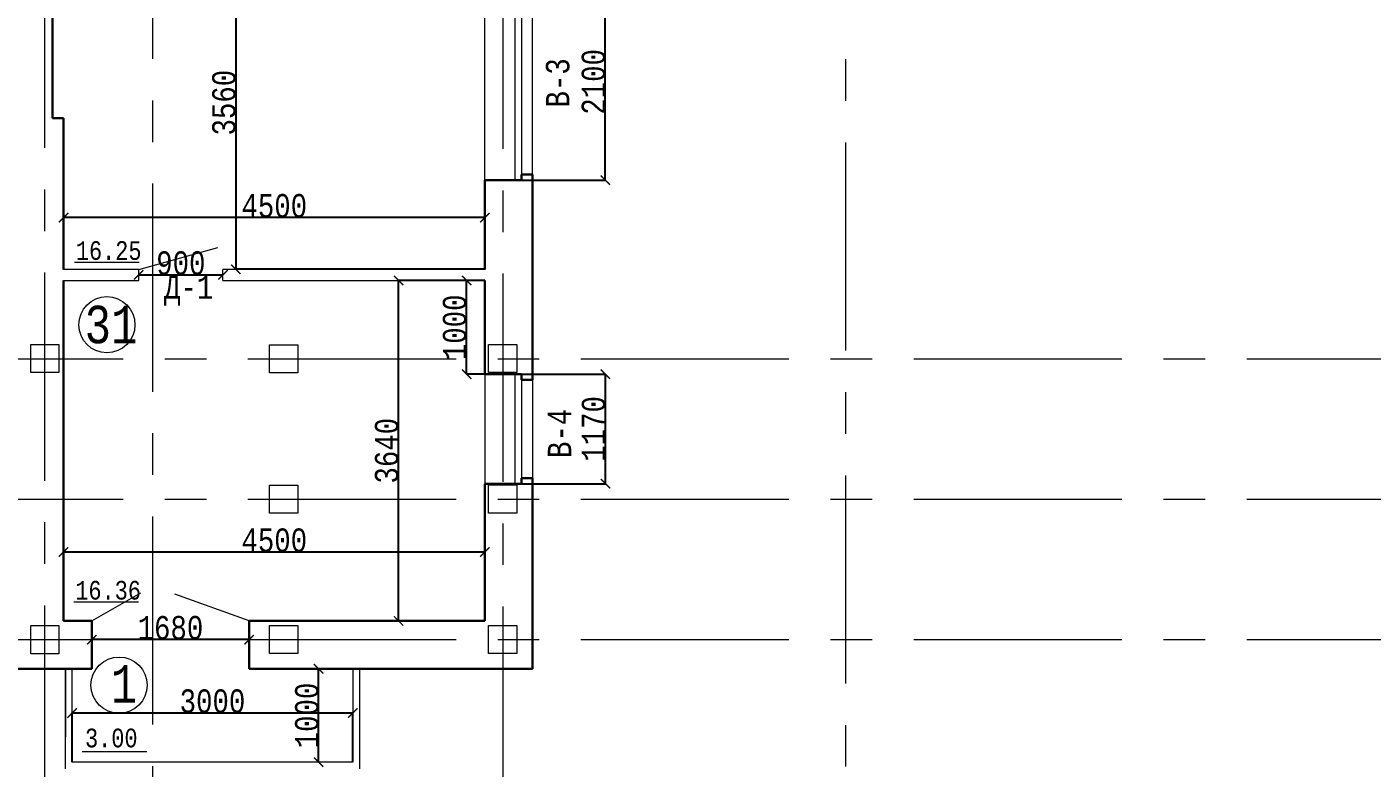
# Model space of a CAD drawing. Header units: millimetres. Extents: x -689206 to 4969298, y -1019800 to 703299.
# Drawn here: x 226386 to 240755, y -373236 to -365319 of the extents above; entities that cross this region are included whole.
import ezdxf

# ---------------------------------------------------------------- set-up
doc = ezdxf.new("R2010")
doc.units = ezdxf.units.MM
doc.linetypes.add('осеваяX2', pattern=[101.6, 63.5, -12.7, 12.7, -12.7])
for name, color, linetype, lineweight in [('БАЛКОН', 7, 'Continuous', 20), ('несущие', 7, 'Continuous', 30), ('ПЕРЕГОРОДКИ', 252, 'Continuous', 9), ('РАЗМЕРЫ', 7, 'Continuous', 9), ('стены', 7, 'Continuous', 20)]:
    doc.layers.add(name, color=color, linetype=linetype, lineweight=lineweight)
doc.layers.add('четотам', color=7, linetype='Continuous')
doc.styles.add('Аннотативный', font='isocteur.ttf', dxfattribs={"width": 0.7, "height": 250})
doc.dimstyles.new('Аннотативный', dxfattribs={"dimscale": 0, "dimtxt": 250, "dimasz": 100, "dimexe": 1.25, "dimexo": 0.625, "dimtad": 1, "dimdec": 0, "dimtxsty": 'Аннотативный', "dimblk": 'ARCHTICK', "dimcen": 2.5, "dimadec": 0, "dimazin": 0, "dimtfac": 1, "dimtdec": 0, "dimtmove": 0, "dimatfit": 3, "dimfxl": 1, "dimarcsym": 0})

# ---------------------------------------------------------------- blocks, each defined once
blk = doc.blocks.new('_ArchTick')
at = {"color": 0, "linetype": 'ByBlock', "const_width": 0.15}
blk.add_lwpolyline([(-0.5, -0.5), (0.5, 0.5)], dxfattribs=at)
blk = doc.blocks.new('*D1897')
at = {"layer": 'Defpoints', "color": 0, "lineweight": 20, "transparency": 16777216}
for p in [(231278, -364348), (228618, -367908), (231278, -367908)]:
    blk.add_point(p, dxfattribs=at)
at = {"layer": 'стены', "color": 0, "lineweight": -2, "transparency": 16777216}
for p, q in [((231278, -364348), (228617, -364348)), ((228618, -364348), (228618, -367908)), ((231278, -367908), (228617, -367908))]:
    blk.add_line(p, q, dxfattribs=at)
at = {"layer": 'стены', "color": 0, "lineweight": -2, "transparency": 16777216, "xscale": 100, "yscale": 100, "zscale": 100}
for p, rotation in [((228618, -364348), 90), ((228618, -367908), 270)]:
    blk.add_blockref('_ArchTick', p, dxfattribs=dict(at, rotation=rotation))
at = {"layer": 'стены', "color": 0, "lineweight": 5, "transparency": 16777216, "insert": (228492, -366128), "char_height": 250, "attachment_point": 5, "rotation": 90, "style": 'Аннотативный'}
blk.add_mtext('3560', dxfattribs=at)
blk = doc.blocks.new('*D1898')
at = {"layer": 'Defpoints', "color": 0, "lineweight": 20, "transparency": 16777216}
for p in [(226778, -367356), (226778, -367908), (231278, -367908)]:
    blk.add_point(p, dxfattribs=at)
at = {"layer": 'стены', "color": 0, "lineweight": -2, "transparency": 16777216}
for p, q in [((226778, -367908), (226778, -367355)), ((231278, -367356), (226778, -367356)), ((231278, -367908), (231278, -367355))]:
    blk.add_line(p, q, dxfattribs=at)
at = {"layer": 'стены', "color": 0, "lineweight": -2, "transparency": 16777216, "xscale": 100, "yscale": 100, "zscale": 100, "rotation": 180}
blk.add_blockref('_ArchTick', (226778, -367356), dxfattribs=at)
at = {"layer": 'стены', "color": 0, "lineweight": -2, "transparency": 16777216, "xscale": 100, "yscale": 100, "zscale": 100}
blk.add_blockref('_ArchTick', (231278, -367356), dxfattribs=at)
at = {"layer": 'стены', "color": 0, "lineweight": 5, "transparency": 16777216, "insert": (229028, -367231), "char_height": 250, "attachment_point": 5, "style": 'Аннотативный'}
blk.add_mtext('4500', dxfattribs=at)
blk = doc.blocks.new('*D1939')
at = {"layer": 'Defpoints', "color": 0, "lineweight": 20, "transparency": 16777216}
for p in [(227580, -367968), (228480, -367968), (228480, -367968)]:
    blk.add_point(p, dxfattribs=at)
at = {"layer": 'стены', "color": 0, "lineweight": -2, "transparency": 16777216}
for p, q in [((227580, -367968), (227580, -367967)), ((227580, -367968), (228480, -367968)), ((228480, -367968), (228480, -367967))]:
    blk.add_line(p, q, dxfattribs=at)
at = {"layer": 'стены', "color": 0, "lineweight": -2, "transparency": 16777216, "xscale": 100, "yscale": 100, "zscale": 100, "rotation": 180}
blk.add_blockref('_ArchTick', (227580, -367968), dxfattribs=at)
at = {"layer": 'стены', "color": 0, "lineweight": -2, "transparency": 16777216, "xscale": 100, "yscale": 100, "zscale": 100}
blk.add_blockref('_ArchTick', (228480, -367968), dxfattribs=at)
at = {"layer": 'стены', "color": 0, "lineweight": 5, "transparency": 16777216, "insert": (228030, -367843), "char_height": 250, "attachment_point": 5, "style": 'Аннотативный'}
blk.add_mtext('900', dxfattribs=at)
blk = doc.blocks.new('*D1976')
at = {"layer": 'Defpoints', "color": 0, "linetype": 'ByBlock', "lineweight": 20, "transparency": 16777216}
for p in [(229502, -372174), (229502, -372174), (229502, -373174)]:
    blk.add_point(p, dxfattribs=at)
at = {"layer": 'ПЕРЕГОРОДКИ', "color": 0, "linetype": 'ByBlock', "lineweight": -2, "transparency": 16777216}
for p, q in [((229502, -373174), (229502, -372174)), ((229503, -372174), (229504, -372174)), ((229503, -373174), (229504, -373174))]:
    blk.add_line(p, q, dxfattribs=at)
at = {"layer": 'ПЕРЕГОРОДКИ', "color": 0, "linetype": 'ByBlock', "lineweight": -2, "transparency": 16777216, "xscale": 100, "yscale": 100, "zscale": 100}
for p, rotation in [((229502, -372174), 90), ((229502, -373174), 270)]:
    blk.add_blockref('_ArchTick', p, dxfattribs=dict(at, rotation=rotation))
at = {"layer": 'ПЕРЕГОРОДКИ', "color": 0, "linetype": 'ByBlock', "lineweight": 5, "transparency": 16777216, "insert": (229377, -372674), "char_height": 250, "attachment_point": 5, "rotation": 90, "style": 'Аннотативный'}
blk.add_mtext('1000', dxfattribs=at)
blk = doc.blocks.new('*D1977')
at = {"layer": 'Defpoints', "color": 0, "linetype": 'ByBlock', "lineweight": 20, "transparency": 16777216}
for p in [(226868, -372648), (226868, -373174), (229868, -373174)]:
    blk.add_point(p, dxfattribs=at)
at = {"layer": 'ПЕРЕГОРОДКИ', "color": 0, "linetype": 'ByBlock', "lineweight": -2, "transparency": 16777216}
for p, q in [((226868, -373173), (226868, -372647)), ((229868, -372648), (226868, -372648)), ((229868, -373173), (229868, -372647))]:
    blk.add_line(p, q, dxfattribs=at)
at = {"layer": 'ПЕРЕГОРОДКИ', "color": 0, "linetype": 'ByBlock', "lineweight": -2, "transparency": 16777216, "xscale": 100, "yscale": 100, "zscale": 100, "rotation": 180}
blk.add_blockref('_ArchTick', (226868, -372648), dxfattribs=at)
at = {"layer": 'ПЕРЕГОРОДКИ', "color": 0, "linetype": 'ByBlock', "lineweight": -2, "transparency": 16777216, "xscale": 100, "yscale": 100, "zscale": 100}
blk.add_blockref('_ArchTick', (229868, -372648), dxfattribs=at)
at = {"layer": 'ПЕРЕГОРОДКИ', "color": 0, "linetype": 'ByBlock', "lineweight": 5, "transparency": 16777216, "insert": (228368, -372522), "char_height": 250, "attachment_point": 5, "style": 'Аннотативный'}
blk.add_mtext('3000', dxfattribs=at)
blk = doc.blocks.new('*D1978')
at = {"layer": 'Defpoints', "color": 0, "linetype": 'ByBlock', "lineweight": 20, "transparency": 16777216}
for p in [(227079, -371864), (227079, -371864), (228759, -371864)]:
    blk.add_point(p, dxfattribs=at)
at = {"layer": 'ПЕРЕГОРОДКИ', "color": 0, "linetype": 'ByBlock', "lineweight": -2, "transparency": 16777216}
for p, q in [((227079, -371863), (227079, -371863)), ((228759, -371864), (227079, -371864)), ((228759, -371863), (228759, -371863))]:
    blk.add_line(p, q, dxfattribs=at)
at = {"layer": 'ПЕРЕГОРОДКИ', "color": 0, "linetype": 'ByBlock', "lineweight": -2, "transparency": 16777216, "xscale": 100, "yscale": 100, "zscale": 100, "rotation": 180}
blk.add_blockref('_ArchTick', (227079, -371864), dxfattribs=at)
at = {"layer": 'ПЕРЕГОРОДКИ', "color": 0, "linetype": 'ByBlock', "lineweight": -2, "transparency": 16777216, "xscale": 100, "yscale": 100, "zscale": 100}
blk.add_blockref('_ArchTick', (228759, -371864), dxfattribs=at)
at = {"layer": 'ПЕРЕГОРОДКИ', "color": 0, "linetype": 'ByBlock', "lineweight": 5, "transparency": 16777216, "insert": (227919, -371738), "char_height": 250, "attachment_point": 5, "style": 'Аннотативный'}
blk.add_mtext('1680', dxfattribs=at)
blk = doc.blocks.new('*D2005')
at = {"layer": 'Defpoints', "color": 0, "linetype": 'ByBlock', "lineweight": 20, "transparency": 16777216}
for p in [(231278, -364856), (232564, -364856), (231278, -366956)]:
    blk.add_point(p, dxfattribs=at)
at = {"layer": 'РАЗМЕРЫ', "color": 0, "linetype": 'ByBlock', "lineweight": -2, "transparency": 16777216}
for p, q in [((231279, -364856), (232565, -364856)), ((232564, -366956), (232564, -364856)), ((231279, -366956), (232565, -366956))]:
    blk.add_line(p, q, dxfattribs=at)
at = {"layer": 'РАЗМЕРЫ', "color": 0, "linetype": 'ByBlock', "lineweight": -2, "transparency": 16777216, "xscale": 100, "yscale": 100, "zscale": 100}
for p, rotation in [((232564, -364856), 90), ((232564, -366956), 270)]:
    blk.add_blockref('_ArchTick', p, dxfattribs=dict(at, rotation=rotation))
at = {"layer": 'РАЗМЕРЫ', "color": 0, "linetype": 'ByBlock', "lineweight": 5, "transparency": 16777216, "insert": (232439, -365906), "char_height": 250, "attachment_point": 5, "rotation": 90, "style": 'Аннотативный'}
blk.add_mtext('2100', dxfattribs=at)
blk = doc.blocks.new('*D2006')
at = {"layer": 'Defpoints', "color": 0, "linetype": 'ByBlock', "lineweight": 20, "transparency": 16777216}
for p in [(231278, -369028), (232565, -369028), (231278, -370198)]:
    blk.add_point(p, dxfattribs=at)
at = {"layer": 'РАЗМЕРЫ', "color": 0, "linetype": 'ByBlock', "lineweight": -2, "transparency": 16777216}
for p, q in [((231279, -369028), (232567, -369028)), ((232565, -370198), (232565, -369028)), ((231279, -370198), (232567, -370198))]:
    blk.add_line(p, q, dxfattribs=at)
at = {"layer": 'РАЗМЕРЫ', "color": 0, "linetype": 'ByBlock', "lineweight": -2, "transparency": 16777216, "xscale": 100, "yscale": 100, "zscale": 100}
for p, rotation in [((232565, -369028), 90), ((232565, -370198), 270)]:
    blk.add_blockref('_ArchTick', p, dxfattribs=dict(at, rotation=rotation))
at = {"layer": 'РАЗМЕРЫ', "color": 0, "linetype": 'ByBlock', "lineweight": 5, "transparency": 16777216, "insert": (232440, -369613), "char_height": 250, "attachment_point": 5, "rotation": 90, "style": 'Аннотативный'}
blk.add_mtext('1170', dxfattribs=at)
blk = doc.blocks.new('*D2029')
at = {"layer": 'Defpoints', "color": 0, "linetype": 'ByBlock', "lineweight": 20, "transparency": 16777216}
for p in [(230356, -368028), (231278, -368028), (231278, -371664)]:
    blk.add_point(p, dxfattribs=at)
at = {"layer": 'РАЗМЕРЫ', "color": 0, "linetype": 'ByBlock', "lineweight": -2, "transparency": 16777216}
for p, q in [((231278, -368028), (230354, -368028)), ((230356, -371664), (230356, -368028)), ((231278, -371664), (230354, -371664))]:
    blk.add_line(p, q, dxfattribs=at)
at = {"layer": 'РАЗМЕРЫ', "color": 0, "linetype": 'ByBlock', "lineweight": -2, "transparency": 16777216, "xscale": 100, "yscale": 100, "zscale": 100}
for p, rotation in [((230356, -368028), 90), ((230356, -371664), 270)]:
    blk.add_blockref('_ArchTick', p, dxfattribs=dict(at, rotation=rotation))
at = {"layer": 'РАЗМЕРЫ', "color": 0, "linetype": 'ByBlock', "lineweight": 5, "transparency": 16777216, "insert": (230230, -369846), "char_height": 250, "attachment_point": 5, "rotation": 90, "style": 'Аннотативный'}
blk.add_mtext('3640', dxfattribs=at)
blk = doc.blocks.new('*D2023')
at = {"layer": 'Defpoints', "color": 0, "linetype": 'ByBlock', "lineweight": 20, "transparency": 16777216}
for p in [(226778, -370928), (226778, -371664), (231278, -371664)]:
    blk.add_point(p, dxfattribs=at)
at = {"layer": 'РАЗМЕРЫ', "color": 0, "linetype": 'ByBlock', "lineweight": -2, "transparency": 16777216}
for p, q in [((226778, -371663), (226778, -370927)), ((231278, -370928), (226778, -370928)), ((231278, -371663), (231278, -370927))]:
    blk.add_line(p, q, dxfattribs=at)
at = {"layer": 'РАЗМЕРЫ', "color": 0, "linetype": 'ByBlock', "lineweight": -2, "transparency": 16777216, "xscale": 100, "yscale": 100, "zscale": 100, "rotation": 180}
blk.add_blockref('_ArchTick', (226778, -370928), dxfattribs=at)
at = {"layer": 'РАЗМЕРЫ', "color": 0, "linetype": 'ByBlock', "lineweight": -2, "transparency": 16777216, "xscale": 100, "yscale": 100, "zscale": 100}
blk.add_blockref('_ArchTick', (231278, -370928), dxfattribs=at)
at = {"layer": 'РАЗМЕРЫ', "color": 0, "linetype": 'ByBlock', "lineweight": 5, "transparency": 16777216, "insert": (229028, -370803), "char_height": 250, "attachment_point": 5, "style": 'Аннотативный'}
blk.add_mtext('4500', dxfattribs=at)
blk = doc.blocks.new('*D3795')
at = {"layer": 'Defpoints', "color": 0, "lineweight": 30, "ltscale": 35, "transparency": 16777216}
for p in [(231082, -368028), (231278, -368028), (231278, -369028)]:
    blk.add_point(p, dxfattribs=at)
at = {"layer": 'РАЗМЕРЫ', "color": 0, "lineweight": -2, "ltscale": 35, "transparency": 16777216}
for p, q in [((231278, -368028), (231081, -368028)), ((231082, -369028), (231082, -368028)), ((231278, -369028), (231081, -369028))]:
    blk.add_line(p, q, dxfattribs=at)
at = {"layer": 'РАЗМЕРЫ', "color": 0, "lineweight": -2, "ltscale": 35, "transparency": 16777216, "xscale": 100, "yscale": 100, "zscale": 100}
for p, rotation in [((231082, -368028), 90), ((231082, -369028), 270)]:
    blk.add_blockref('_ArchTick', p, dxfattribs=dict(at, rotation=rotation))
at = {"layer": 'РАЗМЕРЫ', "color": 0, "lineweight": 30, "ltscale": 35, "transparency": 16777216, "insert": (230956, -368528), "char_height": 250, "attachment_point": 5, "rotation": 90, "style": 'Аннотативный'}
blk.add_mtext('1000', dxfattribs=at)

msp = doc.modelspace()

# ---------------------------------------------------------------- linework, layer by layer
at = {"layer": 'БАЛКОН', "lineweight": 9}
for p, q in [((226798.4, -373244), (226798.4, -372174)), ((226868.4, -373174), (226868.4, -372174)), ((229868.4, -372174), (229868.4, -373174)), ((229938.4, -372174), (229938.4, -373244)), ((229868.4, -373174), (226868.4, -373174))]:
    msp.add_line(p, q, dxfattribs=at)
at = {"layer": 'несущие', "color": 18, "linetype": 'ByBlock', "lineweight": 13, "true_color": 0x000000}
for p, q in [((231598.1, -364855.9), (231598.1, -366955.9)), ((231668.1, -369028.2), (231598.1, -369028.2))]:
    msp.add_line(p, q, dxfattribs=at)
at = {"layer": 'несущие', "color": 18, "linetype": 'ByBlock', "lineweight": 9, "true_color": 0x000000}
for p, q in [((231668.1, -364915.9), (231668.1, -366895.9)), ((231278.1, -369028.2), (231278.1, -370198.2)), ((231598.1, -369028.2), (231598.1, -370198.2)), ((231668.1, -369088.2), (231668.1, -370138.2)), ((231788.1, -369088.2), (231788.1, -370138.2))]:
    msp.add_line(p, q, dxfattribs=at)
at = {"layer": 'несущие', "color": 18, "linetype": 'ByBlock', "lineweight": 30, "true_color": 0x000000}
for p, q in [((231278.1, -366955.9), (231668.1, -366955.9)), ((231668.1, -366955.9), (231668.1, -366895.9)), ((231668.1, -366895.9), (231788.1, -366895.9)), ((231278.1, -369028.2), (231668.1, -369028.2)), ((231668.1, -369028.2), (231668.1, -369088.2)), ((231668.1, -369088.2), (231788.1, -369088.2)), ((231668.1, -370198.2), (231668.1, -370138.2)), ((231668.1, -370138.2), (231788.1, -370138.2)), ((231278.1, -370198.2), (231668.1, -370198.2))]:
    msp.add_line(p, q, dxfattribs=at)
at = {"layer": 'несущие', "linetype": 'ByBlock', "lineweight": 30}
msp.add_line((231278.1, -369028.2), (231278.1, -368028.5), dxfattribs=at)
at = {"layer": 'несущие', "color": 18, "linetype": 'ByBlock', "lineweight": 18, "true_color": 0x000000}
msp.add_line((231788.1, -372174), (231788.1, -370131), dxfattribs=at)
at = {"layer": 'несущие', "color": 0}
msp.add_line((226778.1, -371216.5), (226778.1, -371416.5), dxfattribs=at)
at = {"layer": 'ПЕРЕГОРОДКИ', "color": 18, "linetype": 'ByBlock', "lineweight": 9, "true_color": 0x000000}
for p, q in [((227078.8, -371664), (227601.4, -371362.3)), ((228758.8, -371664), (227965.6, -371376.8))]:
    msp.add_line(p, q, dxfattribs=at)
at = {"layer": 'ПЕРЕГОРОДКИ', "color": 18, "linetype": 'ByBlock', "lineweight": 30, "true_color": 0x000000}
for p, q in [((227078.8, -372174), (227078.8, -371664)), ((228758.8, -371664), (229809.1, -371664)), ((228758.8, -371664), (228758.8, -372174))]:
    msp.add_line(p, q, dxfattribs=at)
at = {"layer": 'ПЕРЕГОРОДКИ', "color": 18, "linetype": 'ByBlock', "lineweight": 13, "true_color": 0x000000}
msp.add_line((226798.4, -372174), (226798.4, -372900.9), dxfattribs=at)
at = {"layer": 'РАЗМЕРЫ', "linetype": 'осеваяX2', "lineweight": 5, "ltscale": 35}
for p, q in [((226578.1, -380834.4), (226578.1, -330993.1)), ((227727.8, -345656.9), (227727.8, -380834.4))]:
    msp.add_line(p, q, dxfattribs=at)
at = {"layer": 'РАЗМЕРЫ', "lineweight": 5}
for p, q in [((226894.5, -367831.9), (227583.7, -367831.9)), ((226888.3, -371460.1), (227577.5, -371460.1))]:
    msp.add_line(p, q, dxfattribs=at)
at = {"layer": 'РАЗМЕРЫ'}
msp.add_line((226977.5, -373057.4), (227666.7, -373057.4), dxfattribs=at)
at = {"layer": 'стены', "linetype": 'осеваяX2', "lineweight": 5, "ltscale": 35}
for p, q in [((235128, -330993.1), (235128, -380834.4)), ((231468.1, -332394.6), (231468.1, -380834.4)), ((186075.3, -368864), (253128, -368864)), ((186075.3, -370364), (253128, -370364)), ((186075.3, -371864), (253128, -371864))]:
    msp.add_line(p, q, dxfattribs=at)
at = {"layer": 'стены', "lineweight": 30}
for p, q in [((226658.1, -364614), (226658.1, -366294)), ((226778.1, -366294), (226658.1, -366294)), ((226778.1, -366804), (226778.1, -366294)), ((226778.1, -367908.5), (226778.1, -366804)), ((231278.1, -367908.5), (231278.1, -366955.9)), ((231788.1, -369088.2), (231788.1, -366895.9)), ((226778.1, -371664), (226778.1, -368028.5)), ((231788.1, -370138.2), (231788.1, -372174)), ((231278.1, -371664), (231278.1, -370198.2)), ((227078.8, -371664), (226778.1, -371664)), ((231278.1, -371664), (228758.8, -371664)), ((227078.8, -372174), (226268.1, -372174)), ((231788.1, -372174), (228758.8, -372174))]:
    msp.add_line(p, q, dxfattribs=at)
at = {"layer": 'стены', "lineweight": 9}
for p, q in [((231278.1, -366955.9), (231278.1, -364855.9)), ((231788.1, -366895.9), (231788.1, -364915.9)), ((227580.1, -367908.5), (228424.6, -367676.2))]:
    msp.add_line(p, q, dxfattribs=at)
at = {"layer": 'стены', "lineweight": 13}
for p, q in [((227580.1, -367908.5), (226778.1, -367908.5)), ((227580.1, -368028.5), (227580.1, -367908.5)), ((231278.1, -367908.5), (228480.1, -367908.5)), ((228480.1, -368028.5), (228480.1, -367908.5)), ((226778.1, -368028.5), (227580.1, -368028.5)), ((228480.1, -368028.5), (231278.1, -368028.5))]:
    msp.add_line(p, q, dxfattribs=at)
at = {"layer": 'стены'}
msp.add_line((231788.1, -370138.2), (231788.1, -371312), dxfattribs=at)
for points in [[(226428.1, -368712), (226728.1, -368712), (226728.1, -369012), (226428.1, -369012)], [(228978, -368714), (229278, -368714), (229278, -369014), (228978, -369014)], [(231318.1, -368712), (231618.1, -368712), (231618.1, -369012), (231318.1, -369012)], [(228978, -370214), (229278, -370214), (229278, -370514), (228978, -370514)], [(231318.1, -370212), (231618.1, -370212), (231618.1, -370512), (231318.1, -370512)], [(226428.1, -371714), (226728.1, -371714), (226728.1, -372014), (226428.1, -372014)], [(228978, -371712), (229278, -371712), (229278, -372012), (228978, -372012)], [(231318.1, -371712), (231618.1, -371712), (231618.1, -372012), (231318.1, -372012)]]:
    msp.add_lwpolyline(points, close=True, dxfattribs=at)
at = {"layer": 'четотам', "lineweight": 13}
for centre in [(227240, -368500.1), (227370, -372350.1)]:
    msp.add_circle(centre, 300, dxfattribs=at)

# ---------------------------------------------------------------- texts
at = {"layer": 'РАЗМЕРЫ', "lineweight": 20, "ltscale": 150, "char_height": 250, "width": 922.913, "attachment_point": 1, "rotation": 90, "style": 'Аннотативный'}
for s, insert in [('В-3', (231930, -366180.1)), ('В-4', (231950.1, -369924.2))]:
    msp.add_mtext(s, dxfattribs=dict(at, insert=insert))
at = {"layer": 'РАЗМЕРЫ', "lineweight": 5, "char_height": 200, "width": 656.117, "attachment_point": 1, "style": 'Аннотативный'}
for s, insert in [('16.25', (226908.6, -367607.8)), ('16.36', (226902.4, -371236.1))]:
    msp.add_mtext(s, dxfattribs=dict(at, insert=insert))
at = {"layer": 'РАЗМЕРЫ', "lineweight": 20, "ltscale": 150, "insert": (227850, -367972.5), "char_height": 250, "width": 922.913, "attachment_point": 1, "style": 'Аннотативный'}
msp.add_mtext('Д-1', dxfattribs=at)
at = {"layer": 'РАЗМЕРЫ', "lineweight": 13, "ltscale": 150, "char_height": 401.1, "width": 1460, "attachment_point": 1, "style": 'Аннотативный'}
for s, insert in [('31', (227002.8, -368297)), ('1', (227282.1, -372136.4))]:
    msp.add_mtext(s, dxfattribs=dict(at, insert=insert))
at = {"layer": 'РАЗМЕРЫ', "insert": (227006.7, -372814.5), "char_height": 200, "width": 656.117, "attachment_point": 1, "style": 'Аннотативный'}
msp.add_mtext('3.00', dxfattribs=at)

# ---------------------------------------------------------------- dimensions: what is measured, and where the dimension line sits
at = {"layer": 'ПЕРЕГОРОДКИ', "color": 18, "linetype": 'ByBlock', "lineweight": 5, "true_color": 0x000000}
for base, p1, p2, picture, middle in [((227078.8, -371864), (228758.8, -371864), (227078.8, -371864), '*D1978', (227918.8, -371738.4)), ((226868.4, -372648.1), (229868.4, -373174), (226868.4, -373174), '*D1977', (228368.4, -372522.5))]:
    dim = msp.add_linear_dim(base=base, p1=p1, p2=p2, dimstyle='Аннотативный', dxfattribs=at)
    dim.commit()
    dim.dimension.update_dxf_attribs({"geometry": picture, "text_midpoint": middle})
dim = msp.add_linear_dim(base=(229502.4, -372174), p1=(229502.4, -373174), p2=(229502.4, -372174), angle=90, dimstyle='Аннотативный', dxfattribs=at)
dim.commit()
dim.dimension.update_dxf_attribs({"geometry": '*D1976', "text_midpoint": (229376.8, -372674)})
at = {"layer": 'РАЗМЕРЫ', "linetype": 'ByBlock', "lineweight": 5}
for base, p1, p2, picture, middle in [((232564.2, -364855.9), (231278.1, -366955.9), (231278.1, -364855.9), '*D2005', (232438.6, -365905.9)), ((232565.4, -369028.2), (231278.1, -370198.2), (231278.1, -369028.2), '*D2006', (232439.8, -369613.2))]:
    dim = msp.add_linear_dim(base=base, p1=p1, p2=p2, angle=90, dimstyle='Аннотативный', dxfattribs=at)
    dim.commit()
    dim.dimension.update_dxf_attribs({"geometry": picture, "text_midpoint": middle})
dim = msp.add_linear_dim(base=(230355.7, -368028.5), p1=(231278.1, -371664), p2=(231278.1, -368028.5), angle=90, text='3640', dimstyle='Аннотативный', dxfattribs=at)
dim.commit()
dim.dimension.update_dxf_attribs({"geometry": '*D2029', "text_midpoint": (230230.1, -369846.2)})
at = {"layer": 'РАЗМЕРЫ', "color": 1, "lineweight": 30, "ltscale": 35}
dim = msp.add_linear_dim(base=(231082, -368028.5), p1=(231278.1, -369028.2), p2=(231278.1, -368028.5), angle=90, dimstyle='Аннотативный', dxfattribs=at)
dim.commit()
dim.dimension.update_dxf_attribs({"geometry": '*D3795', "text_midpoint": (230956.4, -368528.4)})
at = {"layer": 'РАЗМЕРЫ', "linetype": 'ByBlock', "lineweight": 5}
dim = msp.add_linear_dim(base=(226778.1, -370928.4), p1=(231278.1, -371664), p2=(226778.1, -371664), dimstyle='Аннотативный', dxfattribs=at)
dim.commit()
dim.dimension.update_dxf_attribs({"geometry": '*D2023', "text_midpoint": (229028.1, -370802.8)})
at = {"layer": 'стены', "lineweight": 5}
for p1, p2, distance, picture, middle in [((231278.134, -364347.9998), (231278.134, -367908.4626), -2660.1166, '*D1897', (228492.3925, -366128.2312)), ((231278.1, -367908.5), (226778.1, -367908.5), -552.2, '*D1898', (229028.1, -367230.6)), ((227580.1, -367968.5), (228480.1, -367968.5), 0, '*D1939', (228030.1, -367842.8))]:
    dim = msp.add_aligned_dim(p1=p1, p2=p2, distance=distance, dimstyle='Аннотативный', dxfattribs=at)
    dim.commit()
    dim.dimension.update_dxf_attribs({"geometry": picture, "text_midpoint": middle})

doc.saveas('drawing.dxf')
